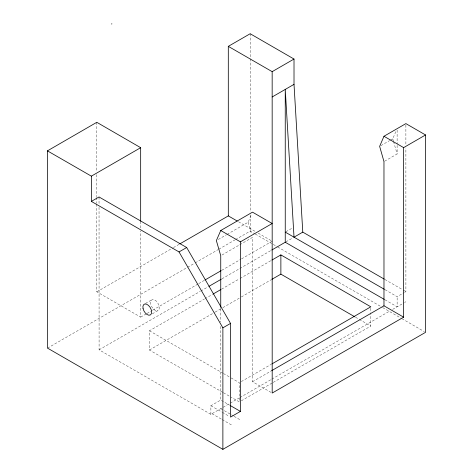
<?xml version="1.0" encoding="UTF-8"?>
<svg xmlns="http://www.w3.org/2000/svg" width="473" height="473" viewBox="0 0 473 473"><rect width="100%" height="100%" fill="white"/><g stroke="black" fill="none" stroke-linecap="round" stroke-linejoin="round"><path stroke-width="0.35" stroke-dasharray="2.37 1.77" d="M96.817 204.117L96.835 291.823L140.658 317.123L140.664 230.93M140.664 227.986L140.664 222.091M390.243 140.239L392.738 138.796L396.244 130.696M227.158 234.354L248.124 222.251L251.63 214.18M99.04 207.304L99.094 349.813L210.881 414.342L239.279 397.935M96.835 291.823L172.787 247.964M173.425 247.598L179.172 244.281M218.266 239.492L226.526 234.72M380.889 145.637L389.622 140.593M47.537 348.128L186.9 267.653M187.544 267.286L194.574 263.225M195.213 262.858L218.23 249.567M218.869 249.194L234.85 239.971M235.489 239.598L250.193 231.108L254.675 233.692M222.014 255.006L239.167 245.097M239.805 244.73L252.511 237.393L252.529 381.711L271.555 392.691M384.596 161.216L397.125 153.979L397.119 144.578M145.448 303.477L151.845 299.787M285.881 231.764L292.769 227.785M140.658 317.123L146.399 313.806M147.038 313.439L152.146 310.489M152.785 310.122L198.11 283.954M198.749 283.587L204.496 280.27M221.731 270.314L240.881 259.257M241.52 258.891L272.164 241.2M152.288 313.847L158.041 310.525A6.196 3.577 60 0 0 156.078 300.923A6.196 3.577 60 0 0 150.71 304.021A6.196 3.577 60 0 0 158.041 310.525M99.094 349.813L200.174 291.409M200.812 291.043L208.487 286.608M221.92 278.845L239.196 268.865M239.835 268.493L271.183 250.383M285.881 241.886L293.396 237.552M222.789 392.365L149.433 350.026L149.433 330.793L204.306 299.113M204.945 298.741L212.602 294.324M221.535 289.169L239.397 278.851M240.036 278.485L271.301 260.434M149.433 350.026L214.517 312.452M215.156 312.085L222.174 308.029M222.813 307.663L240.68 297.351M241.319 296.979L271.307 279.667M241.283 381.599L271.277 364.287M385.04 289.707L397.131 296.683L404.019 292.704M404.646 292.344L405.899 291.622L405.887 147.925M210.881 414.342L210.881 405.745L220.743 400.046L229.63 405.172M252.529 381.711L271.673 370.655M239.917 397.568L271.236 379.488M271.874 379.121L390.101 310.867M392.661 309.389L404.019 302.832M404.646 302.472L405.899 301.744M241.289 400.838L272.554 382.787M273.193 382.415L370.814 326.051L370.814 313.232M384.892 279.502L402.712 289.783M403.351 290.156L405.899 291.622M384.987 299.799L397.131 306.806L397.131 296.683M238.487 221.766L255.639 231.664M258.181 233.136L271.526 240.834M255.314 234.064L272.596 244.038M273.234 244.405L277.077 246.622M277.716 246.995L382.042 307.214M382.681 307.58L401.24 318.294M401.884 318.666L424.287 331.597M355.507 317.217L358.7 319.056M359.332 319.429L370.814 326.051M149.433 330.793L222.789 373.132M223.422 373.504L230.44 377.555M231.078 377.921L239.373 382.704L239.373 401.938L231.078 397.154M223.427 392.738L230.446 396.788M220.749 408.637L233.437 415.956M234.07 416.323L240.42 419.983M210.881 405.745L221.666 411.965M222.304 412.332L229.281 416.358M211.981 413.709L221.5 419.196M222.133 419.563L231.652 425.05M248.124 222.251L251.512 233.952M392.738 138.796L393.335 140.865M393.536 141.557L397.125 153.979M99.034 196.963L99.04 204.348M96.794 122.306L96.811 171.687M96.811 174.638L96.817 196.75M96.817 197.483L96.817 203.378M405.887 125.085L405.887 144.98M397.119 130.116L397.119 143.857M370.814 308.242L370.814 312.517M250.182 33.731L250.182 58.031M250.182 58.77L250.193 211.957M250.193 214.908L250.193 231.108M220.743 308.751L220.743 322.001M220.743 326.423L220.743 400.046"/><path stroke-width="0.71" d="M140.664 221.358L140.67 147.688L96.794 122.306L47.436 150.857L47.537 348.128L222.884 449.35L425.564 332.33L425.552 134.965L405.887 123.613L383.97 136.265L379.642 146.358L383.97 161.577L383.981 305.812L403.646 317.164L403.635 147.617L383.97 136.265M403.646 317.164L272.194 393.057L272.164 71.654L294.011 59.042L294.017 84.354L302.785 232.125L384.259 279.135M111.764 24.099L111.811 23.65M220.743 230.505L240.414 241.851L272.176 223.51L252.511 212.164L220.743 230.505L216.356 240.591L220.743 255.739L220.743 307.279M179.811 243.908L228.317 215.901L228.305 46.354L250.182 33.731L294.011 59.042M47.436 150.857L91.36 176.157L140.67 147.688M91.36 176.157L91.366 201.397L99.034 196.963L186.681 247.521L230.528 323.414L230.552 417.091L240.42 411.392L240.414 241.851M272.164 96.971L294.017 84.354M91.366 201.397L179.036 251.938L186.681 247.521M403.635 147.617L425.552 134.965M205.134 279.898L221.092 270.686M209.125 286.236L221.281 279.212M271.821 250.01L285.254 242.247L285.249 89.415L294.023 237.186L302.785 232.125M213.24 293.958L220.897 289.535M271.94 260.061L280.873 254.906L370.814 306.817L271.916 363.92M271.945 279.301L280.879 274.139L354.868 316.851M222.884 449.35L222.878 327.83L230.528 323.414M271.673 370.655L383.981 305.812M228.305 46.354L272.164 71.654M285.254 232.125L384.401 289.34M285.254 242.247L384.348 299.433M228.317 215.901L237.215 221.033M230.262 405.538L240.42 411.392M179.036 251.938L222.878 327.83M280.873 254.906L280.879 274.139M143.035 308.449A6.196 3.577 60 0 0 150.373 314.953A6.196 3.577 60 0 0 148.404 305.351A6.196 3.577 60 0 0 143.035 308.449"/></g></svg>
